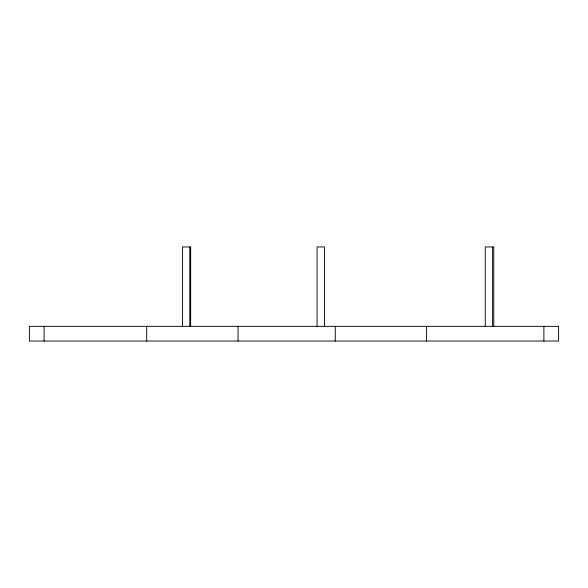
<?xml version="1.0" encoding="UTF-8"?>
<svg xmlns="http://www.w3.org/2000/svg" width="588" height="588" viewBox="0 0 588 588"><rect width="100%" height="100%" fill="white"/><g stroke="black" fill="none" stroke-linecap="round" stroke-linejoin="round"><path stroke-width="0.88" d="M543.9 326.34L543.9 341.04M493.773 326.34L493.773 246.96L485.247 246.96L485.247 326.34M492.597 246.96L492.597 326.34M426.594 326.34L426.594 341.04M335.256 326.34L335.256 341.04M324.429 326.34L324.429 246.96L317.079 246.96L317.079 326.34M238.044 326.34L238.044 341.04M190.659 326.34L190.659 246.96L182.427 246.96L182.427 326.34M189.777 246.96L189.777 326.34M146.706 326.34L146.706 341.04M44.1 326.34L44.1 341.04M558.6 326.34L29.4 326.34L29.4 341.04L558.6 341.04L558.6 326.34"/></g></svg>
